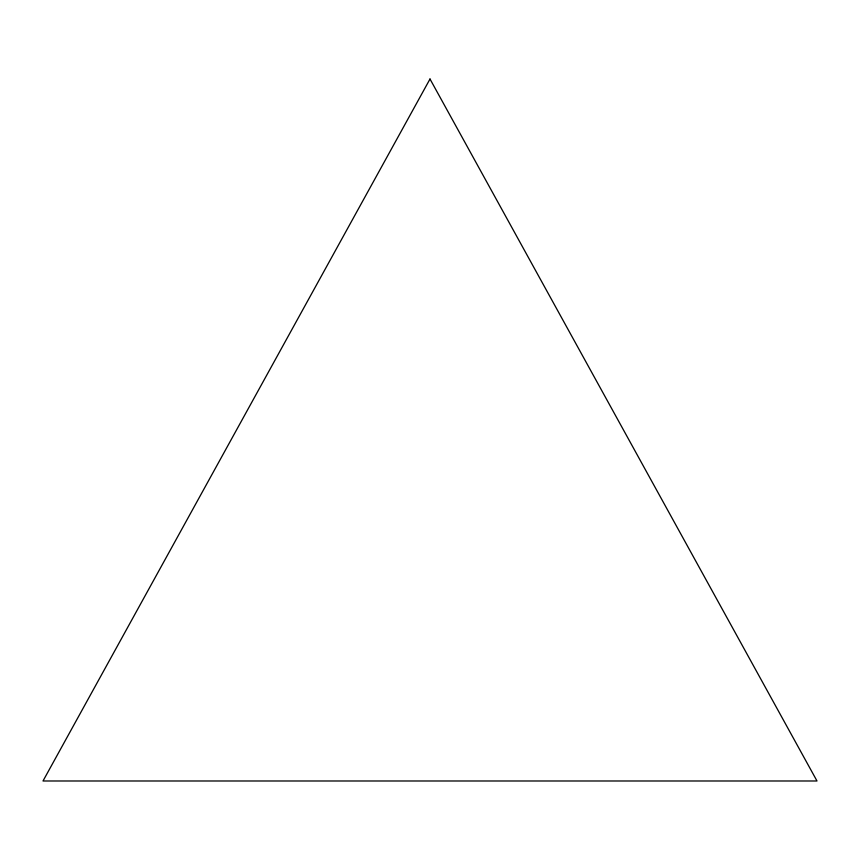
<?xml version="1.0" encoding="UTF-8"?>
<svg xmlns="http://www.w3.org/2000/svg" width="860" height="860" viewBox="0 0 860 860"><rect width="100%" height="100%" fill="white"/><g stroke="black" fill="none" stroke-linecap="round" stroke-linejoin="round"><path stroke-width="1.29" d="M430 79.013L43 780.987L817 780.987L430 79.013"/></g></svg>
